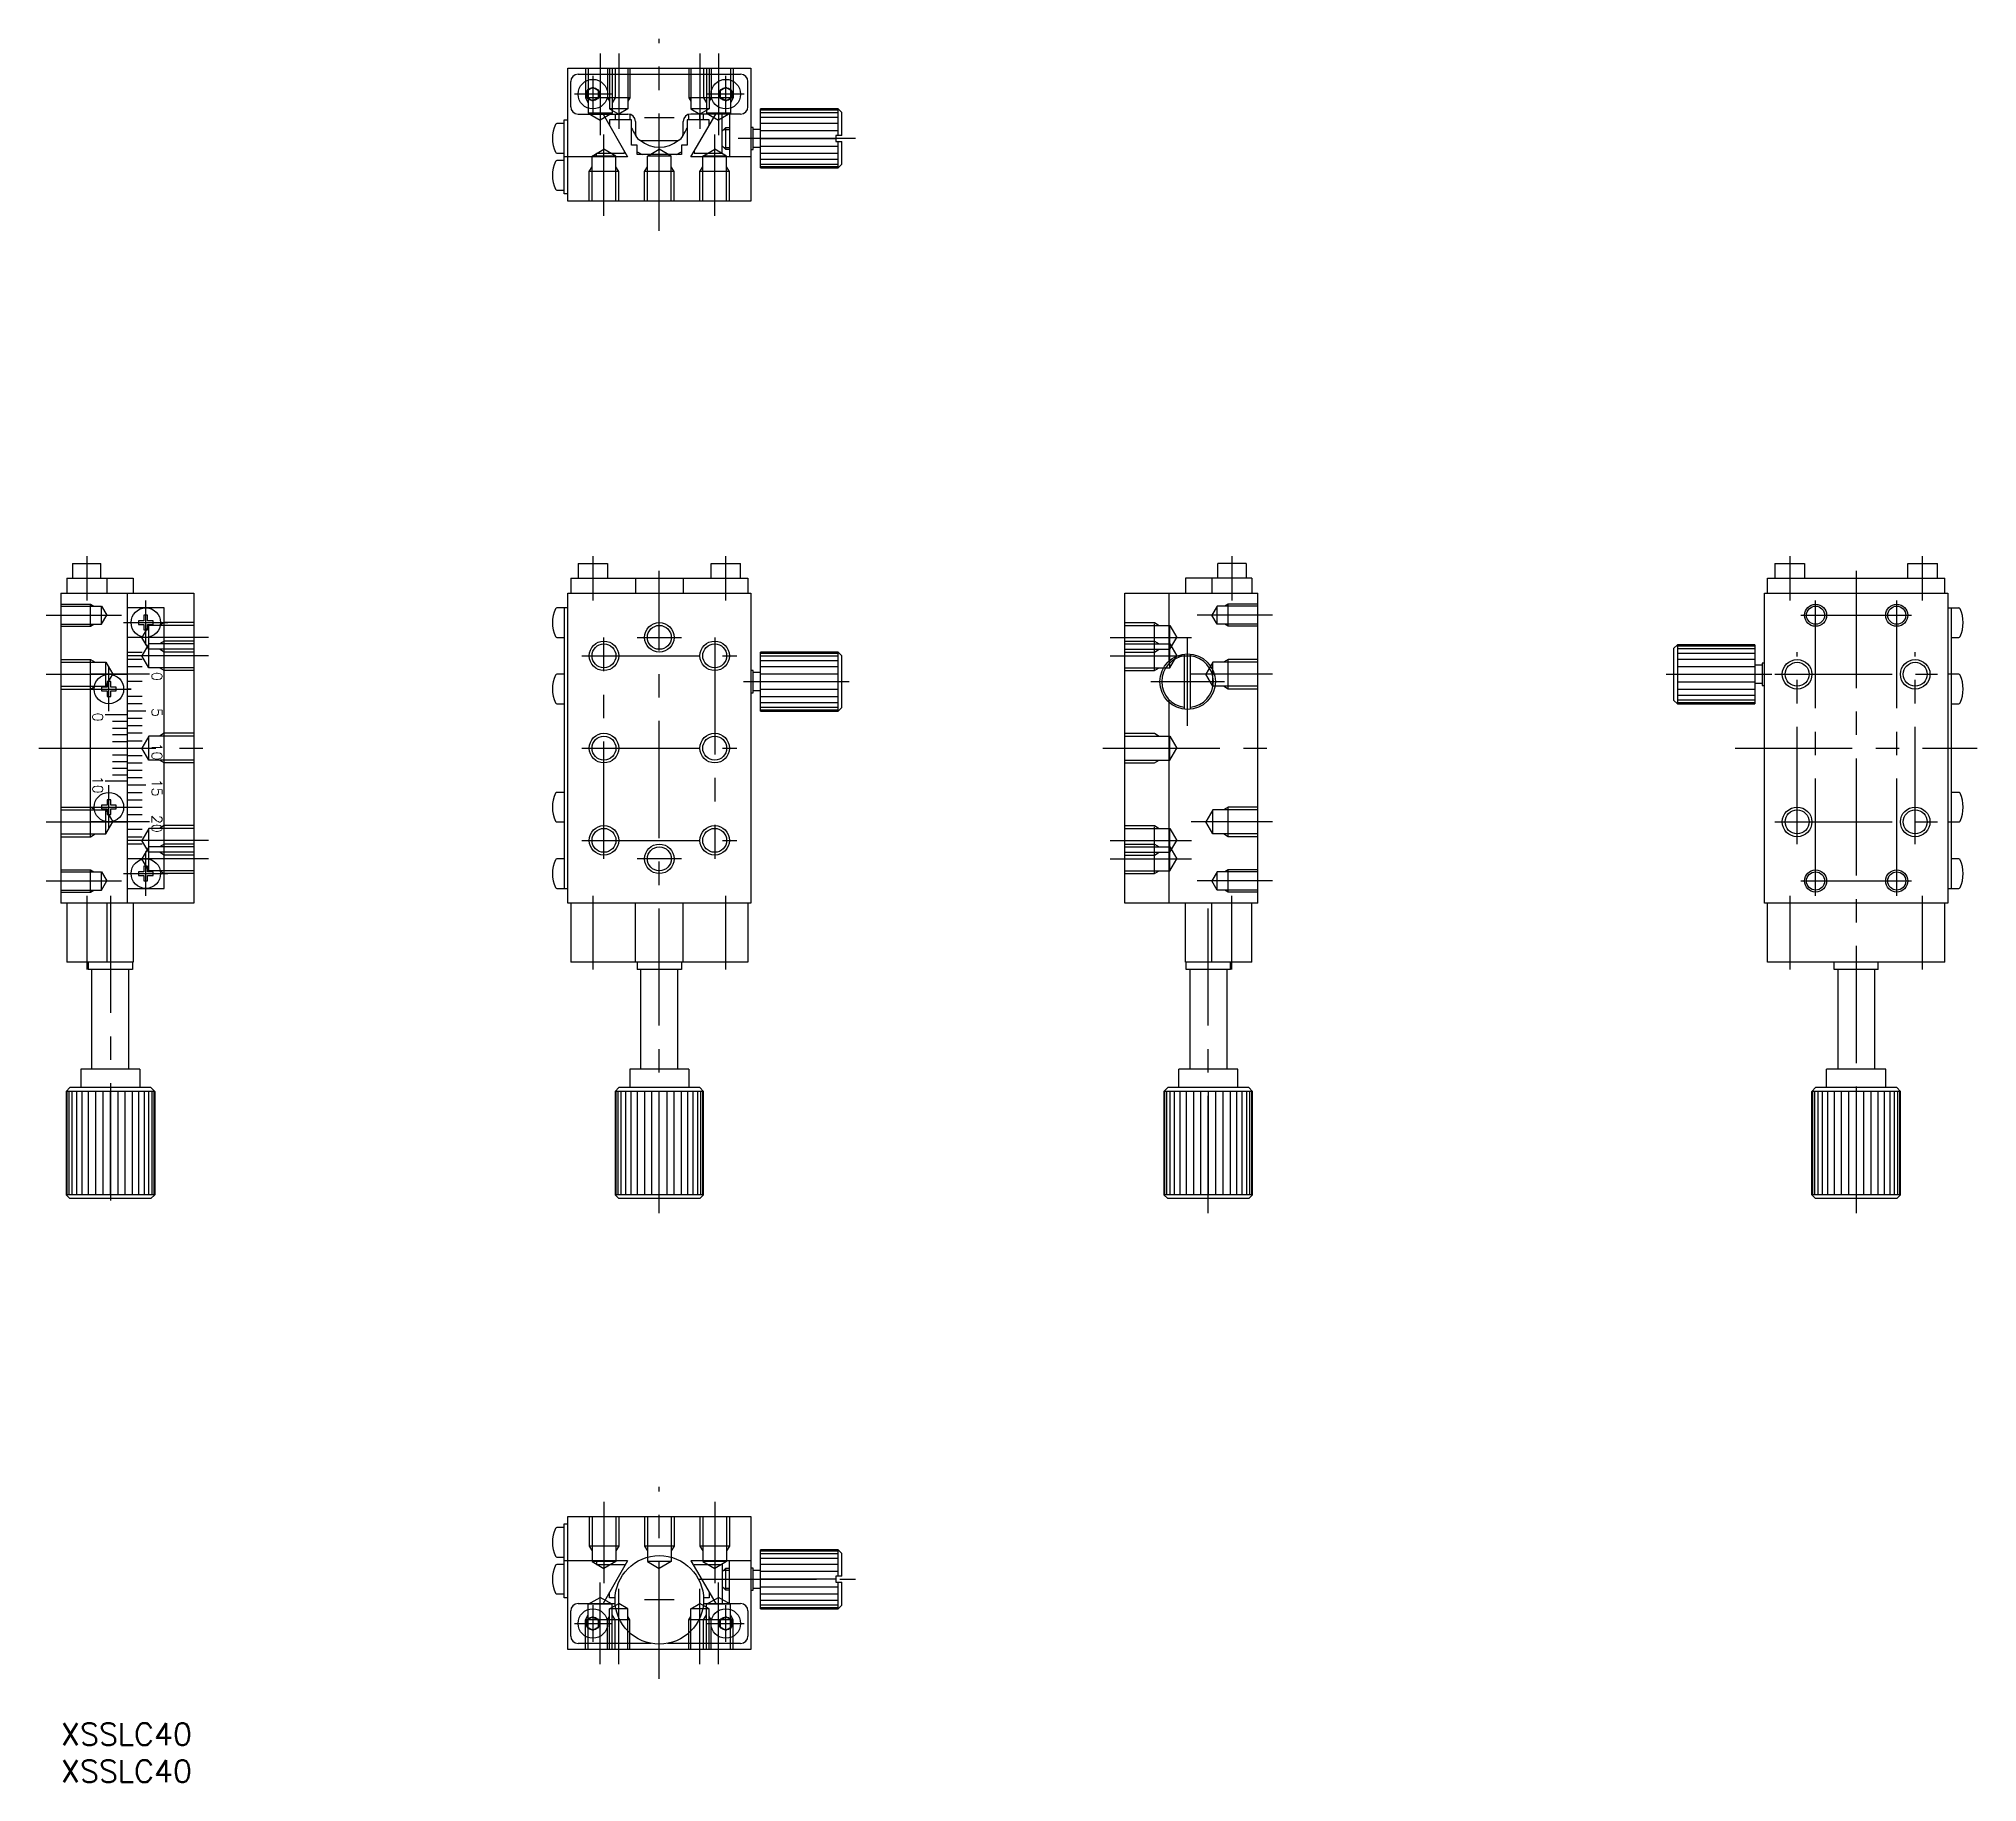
# Model space of a CAD drawing. Extents: x -3 to 260, y -8 to 228.
import ezdxf

# ---------------------------------------------------------------- set-up
doc = ezdxf.new("R2010")
doc.units = 0
doc.header["$LTSCALE"] = 0.5
doc.linetypes.add('CENTER', pattern=[50.8, 31.75, -6.35, 6.35, -6.35])
doc.linetypes.add('DASHED', pattern=[19.05, 12.7, -6.35])
for name, color, linetype in [('MSM_CENTER', 1, 'CENTER'), ('MSM_CONTINUOUS', 7, 'CONTINUOUS'), ('MSM_DASHED', 4, 'DASHED'), ('MSM_NARROW', 5, 'CONTINUOUS'), ('MSM_PART_NUMBER', 7, 'CONTINUOUS')]:
    doc.layers.add(name, color=color, linetype=linetype)
doc.styles.get("Standard").update_dxf_attribs({"font": 'txt.shx', "height": 3, "bigfont": 'bigfont.shx'})

# ---------------------------------------------------------------- blocks, each defined once
blk = doc.blocks.new('*U2')
at = {"layer": 'MSM_PART_NUMBER'}
blk.add_text('XSSLC40', height=3, dxfattribs=at).set_placement((0, -3))
blk = doc.blocks.new('*U3')
at = {"layer": 'MSM_PART_NUMBER'}
blk.add_text('XSSLC40', height=3, dxfattribs=at).set_placement((0, -8))

msp = doc.modelspace()

# ---------------------------------------------------------------- linework, layer by layer
at = {"layer": 'MSM_CENTER'}
for p, q in [((73.06, 226.18), (73.06, 215.14)), ((75.56, 226.18), (75.56, 215.97)), ((81.06, 202.18), (81.06, 228.18)), ((86.56, 226.18), (86.56, 215.97)), ((89.06, 226.18), (89.06, 215.14)), ((74.56, 220.68), (69.56, 220.68)), ((72.06, 223.18), (72.06, 218.18)), ((92.54, 220.68), (87.54, 220.68)), ((90.06, 218.18), (90.06, 223.18)), ((83.06, 217.48), (79.06, 217.48)), ((73.56, 204.18), (73.56, 215.21)), ((88.56, 204.18), (88.56, 215.21)), ((107.62, 214.68), (89.1, 214.68)), ((3.5, 158.09), (3.5, 152.09)), ((72.06, 158.09), (72.06, 152.09)), ((90.06, 152.09), (90.06, 158.09)), ((158.62, 158.09), (158.62, 152.09)), ((234.18, 158.09), (234.18, 152.09)), ((252.18, 152.09), (252.18, 158.09)), ((81.06, 69.09), (81.06, 156.09)), ((243.18, 156.09), (243.18, 69.09)), ((-2, 150.09), (8.21, 150.09)), ((11.5, 146.09), (11.5, 152.09)), ((164.12, 150.09), (153.91, 150.09)), ((235.68, 150.09), (250.68, 150.09)), ((237.68, 112.09), (237.68, 152.09)), ((248.68, 112.09), (248.68, 152.09)), ((8.5, 149.09), (14.5, 149.09)), ((20, 147.09), (8.96, 147.09)), ((73.56, 117.09), (73.56, 147.09)), ((78.06, 147.09), (84.06, 147.09)), ((88.56, 147.09), (88.56, 117.09)), ((142.12, 147.09), (153.16, 147.09)), ((152.62, 135.09), (152.62, 147.09)), ((20, 144.59), (8.96, 144.59)), ((70.56, 144.59), (91.56, 144.59)), ((142.12, 144.59), (153.16, 144.59)), ((235.18, 119.09), (235.18, 145.09)), ((251.18, 119.09), (251.18, 145.09)), ((-2, 142.09), (9.04, 142.09)), ((6.5, 137.09), (6.5, 143.09)), ((164.12, 142.09), (153.08, 142.09)), ((217.46, 142.09), (231.78, 142.09)), ((232.18, 142.09), (254.18, 142.09)), ((3.5, 140.09), (9.5, 140.09)), ((92.46, 141.09), (106.78, 141.09)), ((147.62, 141.09), (157.62, 141.09)), ((-3, 132.09), (21, 132.09)), ((70.56, 132.09), (91.56, 132.09)), ((141.12, 132.09), (166.12, 132.09)), ((226.78, 132.09), (259.58, 132.09)), ((6.5, 121.09), (6.5, 127.09)), ((3.5, 124.09), (9.5, 124.09)), ((-2, 122.09), (9.04, 122.09)), ((164.12, 122.09), (153.08, 122.09)), ((232.18, 122.09), (254.18, 122.09)), ((20, 119.59), (8.96, 119.59)), ((70.56, 119.59), (91.56, 119.59)), ((142.12, 119.59), (153.16, 119.59)), ((20, 117.09), (8.96, 117.09)), ((11.5, 112.09), (11.5, 118.09)), ((84.06, 117.09), (78.06, 117.09)), ((142.12, 117.09), (153.16, 117.09)), ((-2, 114.09), (8.21, 114.09)), ((8.5, 115.09), (14.5, 115.09)), ((164.12, 114.09), (153.91, 114.09)), ((235.68, 114.09), (250.68, 114.09)), ((3.5, 112.09), (3.5, 102.09)), ((6.7, 112.09), (6.7, 69.09)), ((72.06, 112.09), (72.06, 102.09)), ((90.06, 102.09), (90.06, 112.09)), ((155.42, 69.09), (155.42, 112.09)), ((158.62, 102.09), (158.62, 112.09)), ((234.18, 112.09), (234.18, 102.09)), ((252.18, 102.09), (252.18, 112.09)), ((81.06, 6), (81.06, 32)), ((73.56, 30), (73.56, 18.96)), ((88.56, 30), (88.56, 18.96)), ((73.06, 8), (73.06, 19.04)), ((86.46, 19.5), (107.62, 19.5)), ((89.06, 8), (89.06, 19.04)), ((72.06, 16), (72.06, 11)), ((75.56, 8), (75.56, 18.21)), ((83.06, 16.7), (79.06, 16.7)), ((86.56, 8), (86.56, 18.21)), ((90.06, 11), (90.06, 16)), ((69.56, 13.5), (74.56, 13.5)), ((87.56, 13.5), (92.56, 13.5))]:
    msp.add_line(p, q, dxfattribs=at)
at = {"layer": 'MSM_CONTINUOUS'}
for p, q in [((68.66, 206.18), (68.66, 224.18)), ((68.66, 224.18), (93.46, 224.18)), ((70.06, 223.38), (92.06, 223.38)), ((93.46, 224.18), (93.46, 206.18)), ((69.06, 218.98), (69.06, 222.38)), ((72.06, 221.58), (71.28, 221.13)), ((71.28, 221.13), (71.28, 220.23)), ((72.84, 221.13), (72.06, 221.58)), ((72.84, 220.23), (72.84, 221.13)), ((90.06, 221.58), (89.28, 221.13)), ((89.28, 221.13), (89.28, 220.23)), ((90.84, 221.13), (90.06, 221.58)), ((90.84, 220.23), (90.84, 221.13)), ((93.06, 218.98), (93.06, 222.38)), ((70.06, 217.98), (76.81, 217.98)), ((71.28, 220.23), (72.06, 219.78)), ((72.84, 220.23), (72.06, 219.78)), ((73.43, 217.98), (76.77, 212.18)), ((92.06, 217.98), (85.31, 217.98)), ((85.35, 212.18), (88.7, 217.98)), ((90.06, 219.78), (89.28, 220.23)), ((89.56, 212.68), (89.56, 217.98)), ((90.06, 219.78), (90.84, 220.23)), ((90.56, 217.98), (90.56, 212.18)), ((105.28, 218.68), (94.78, 218.68)), ((94.78, 210.68), (94.78, 218.68)), ((105.28, 218.68), (105.78, 218.18)), ((105.28, 215.08), (105.28, 218.68)), ((105.78, 215.08), (105.78, 218.18)), ((68.16, 216.68), (67.17, 216.68)), ((68.16, 207.18), (68.16, 217.18)), ((68.16, 217.18), (68.66, 217.18)), ((77.31, 217.18), (74.31, 217.18)), ((74.31, 217.18), (74.31, 216.45)), ((77.31, 213.78), (77.31, 217.18)), ((77.81, 216.98), (77.81, 215.38)), ((84.31, 215.38), (84.31, 216.98)), ((87.81, 217.18), (84.81, 217.18)), ((84.81, 217.18), (84.81, 213.78)), ((87.81, 216.45), (87.81, 217.18)), ((89.56, 215.68), (90.06, 216.18)), ((90.06, 216.18), (90.56, 216.18)), ((90.06, 213.18), (90.06, 216.18)), ((93.78, 216.18), (93.46, 216.18)), ((93.78, 213.18), (93.78, 216.18)), ((94.78, 215.9), (93.78, 215.9)), ((76.35, 212.68), (76.35, 212.91)), ((78.06, 213.78), (77.31, 213.78)), ((78.06, 212.48), (78.06, 213.78)), ((78.81, 214.38), (83.31, 214.38)), ((84.06, 213.78), (84.06, 212.48)), ((84.81, 213.78), (84.06, 213.78)), ((85.77, 212.91), (85.77, 212.68)), ((90.06, 213.18), (89.56, 213.68)), ((90.56, 213.18), (90.06, 213.18)), ((93.46, 213.18), (93.78, 213.18)), ((94.78, 213.45), (93.78, 213.45)), ((104.98, 215.08), (104.98, 214.28)), ((105.78, 215.08), (104.98, 215.08)), ((104.98, 214.28), (105.78, 214.28)), ((105.28, 210.68), (105.28, 214.28)), ((105.78, 211.18), (105.78, 214.28)), ((67.17, 212.68), (68.16, 212.68)), ((68.16, 211.68), (67.17, 211.68)), ((76.77, 212.18), (68.16, 212.18)), ((72.56, 212.68), (76.35, 212.68)), ((72.56, 212.18), (72.56, 212.68)), ((84.06, 212.48), (78.06, 212.48)), ((93.46, 212.18), (85.35, 212.18)), ((85.77, 212.68), (89.56, 212.68)), ((94.78, 210.68), (105.28, 210.68)), ((105.78, 211.18), (105.28, 210.68)), ((67.17, 207.68), (68.16, 207.68)), ((68.66, 207.18), (68.16, 207.18)), ((93.46, 206.18), (68.66, 206.18)), ((0.8, 155.09), (9.8, 155.09)), ((0.8, 155.09), (0.8, 153.09)), ((1.59, 157.09), (5.41, 157.09)), ((1.59, 157.09), (1.59, 155.09)), ((5.41, 155.09), (5.41, 157.09)), ((6.2, 155.09), (6.2, 153.09)), ((9.8, 155.09), (9.8, 153.09)), ((69.06, 155.09), (69.06, 153.09)), ((69.06, 155.09), (93.06, 155.09)), ((70.06, 157.09), (74.06, 157.09)), ((70.06, 157.09), (70.06, 155.09)), ((74.06, 157.09), (74.06, 155.09)), ((77.81, 155.09), (77.81, 153.09)), ((84.31, 155.09), (84.31, 153.09)), ((88.06, 155.09), (88.06, 157.09)), ((88.06, 157.09), (92.06, 157.09)), ((92.06, 155.09), (92.06, 157.09)), ((93.06, 155.09), (93.06, 153.09)), ((152.32, 155.09), (152.32, 153.09)), ((161.32, 155.09), (152.32, 155.09)), ((155.92, 155.09), (155.92, 153.09)), ((160.53, 157.09), (156.71, 157.09)), ((156.71, 155.09), (156.71, 157.09)), ((160.53, 157.09), (160.53, 155.09)), ((161.32, 155.09), (161.32, 153.09)), ((231.18, 153.09), (231.18, 155.09)), ((231.18, 155.09), (255.18, 155.09)), ((232.18, 157.09), (236.18, 157.09)), ((232.18, 157.09), (232.18, 155.09)), ((236.18, 157.09), (236.18, 155.09)), ((250.18, 155.09), (250.18, 157.09)), ((250.18, 157.09), (254.18, 157.09)), ((254.18, 155.09), (254.18, 157.09)), ((255.18, 153.09), (255.18, 155.09)), ((0, 153.09), (0, 111.09)), ((0, 153.09), (18, 153.09)), ((9, 111.09), (9, 153.09)), ((18, 153.09), (18, 111.09)), ((68.66, 111.09), (68.66, 153.09)), ((68.66, 153.09), (93.46, 153.09)), ((93.46, 153.09), (93.46, 111.09)), ((144.12, 111.09), (144.12, 153.09)), ((144.12, 153.09), (162.12, 153.09)), ((150.12, 143.9), (150.12, 153.09)), ((162.12, 111.09), (162.12, 153.09)), ((230.78, 111.09), (230.78, 153.09)), ((230.78, 153.09), (255.58, 153.09)), ((255.58, 153.09), (255.58, 111.09)), ((14, 151.09), (9, 151.09)), ((11.75, 150.09), (11.25, 150.09)), ((11.25, 150.09), (11.25, 149.34)), ((11.75, 149.34), (11.75, 150.09)), ((14, 113.09), (14, 151.09)), ((68.66, 151.09), (67.17, 151.09)), ((68.16, 151.09), (68.16, 113.09)), ((255.58, 151.09), (257.07, 151.09)), ((256.08, 113.09), (256.08, 151.09)), ((11.25, 149.34), (10.5, 149.34)), ((10.5, 149.34), (10.5, 148.84)), ((10.5, 148.84), (11.25, 148.84)), ((11.25, 148.84), (11.25, 148.09)), ((11.25, 148.09), (11.75, 148.09)), ((12.5, 149.34), (11.75, 149.34)), ((11.75, 148.09), (11.75, 148.84)), ((11.75, 148.84), (12.5, 148.84)), ((12.5, 148.84), (12.5, 149.34)), ((67.17, 147.09), (68.16, 147.09)), ((256.08, 147.09), (257.07, 147.09)), ((9, 145.09), (11, 145.09)), ((94.78, 137.09), (94.78, 145.09)), ((105.28, 145.09), (94.78, 145.09)), ((105.28, 137.09), (105.28, 145.09)), ((105.28, 145.09), (105.78, 144.59)), ((105.78, 137.59), (105.78, 144.59)), ((152.22, 137.35), (152.22, 144.83)), ((153.02, 137.35), (153.02, 144.83)), ((218.46, 145.59), (218.96, 146.09)), ((218.46, 145.59), (218.46, 138.59)), ((229.46, 146.09), (218.96, 146.09)), ((218.96, 146.09), (218.96, 138.09)), ((229.46, 146.09), (229.46, 138.09)), ((4, 122.09), (4, 142.09)), ((12, 142.09), (4, 142.09)), ((11, 144.09), (9, 144.09)), ((11, 143.09), (9, 143.09)), ((68.16, 142.09), (67.17, 142.09)), ((93.78, 142.59), (93.46, 142.59)), ((93.78, 139.59), (93.78, 142.59)), ((94.78, 142.31), (93.78, 142.31)), ((230.46, 143.31), (229.46, 143.31)), ((230.78, 143.59), (230.46, 143.59)), ((230.46, 143.59), (230.46, 140.59)), ((257.07, 142.09), (255.58, 142.09)), ((5.5, 140.34), (5.5, 139.84)), ((6.25, 140.34), (5.5, 140.34)), ((5.5, 139.84), (6.25, 139.84)), ((6.25, 141.09), (6.25, 140.34)), ((6.75, 141.09), (6.25, 141.09)), ((6.25, 139.84), (6.25, 139.09)), ((6.75, 140.34), (6.75, 141.09)), ((7.5, 140.34), (6.75, 140.34)), ((6.75, 139.84), (7.5, 139.84)), ((6.75, 139.09), (6.75, 139.84)), ((7.5, 139.84), (7.5, 140.34)), ((11, 141.09), (9, 141.09)), ((9.5, 140.09), (9, 140.09)), ((93.46, 139.59), (93.78, 139.59)), ((94.78, 139.86), (93.78, 139.86)), ((230.46, 140.86), (229.46, 140.86)), ((230.46, 140.59), (230.78, 140.59)), ((9, 136.59), (6, 136.59)), ((6.25, 139.09), (6.75, 139.09)), ((11, 139.09), (9, 139.09)), ((11, 138.09), (9, 138.09)), ((11.5, 137.09), (9, 137.09)), ((67.17, 138.09), (68.16, 138.09)), ((94.78, 137.09), (105.28, 137.09)), ((105.78, 137.59), (105.28, 137.09)), ((150.12, 111.09), (150.12, 138.64)), ((218.96, 138.09), (218.46, 138.59)), ((218.96, 138.09), (229.46, 138.09)), ((256.08, 138.09), (257.07, 138.09)), ((9, 135.69), (7, 135.69)), ((7, 134.79), (9, 134.79)), ((11, 136.09), (9, 136.09)), ((11, 135.09), (9, 135.09)), ((11, 134.09), (9, 134.09)), ((6.5, 132.09), (12, 132.09)), ((9, 133.89), (7, 133.89)), ((7, 132.99), (9, 132.99)), ((9, 133.09), (11, 133.09)), ((7, 131.19), (9, 131.19)), ((7, 130.29), (9, 130.29)), ((7, 129.39), (9, 129.39)), ((9, 131.09), (11, 131.09)), ((9, 130.09), (11, 130.09)), ((9, 129.09), (11, 129.09)), ((9, 127.59), (6, 127.59)), ((7, 128.49), (9, 128.49)), ((9, 128.09), (11, 128.09)), ((11.5, 127.09), (9, 127.09)), ((9, 126.09), (11, 126.09)), ((68.16, 126.09), (67.17, 126.09)), ((257.07, 126.09), (256.08, 126.09)), ((5.5, 124.34), (5.5, 123.84)), ((6.25, 124.34), (5.5, 124.34)), ((5.5, 123.84), (6.25, 123.84)), ((6.75, 125.09), (6.25, 125.09)), ((6.25, 125.09), (6.25, 124.34)), ((6.25, 123.84), (6.25, 123.09)), ((6.75, 124.34), (6.75, 125.09)), ((7.5, 124.34), (6.75, 124.34)), ((6.75, 123.84), (7.5, 123.84)), ((6.75, 123.09), (6.75, 123.84)), ((7.5, 123.84), (7.5, 124.34)), ((9, 125.09), (11, 125.09)), ((9, 124.09), (11, 124.09)), ((12, 122.09), (4, 122.09)), ((6.25, 123.09), (6.75, 123.09)), ((9, 123.09), (11, 123.09)), ((9, 121.09), (11, 121.09)), ((67.17, 122.09), (68.16, 122.09)), ((255.58, 122.09), (257.07, 122.09)), ((9, 120.09), (11, 120.09)), ((11, 119.09), (9, 119.09)), ((11.75, 116.09), (11.25, 116.09)), ((11.25, 116.09), (11.25, 115.34)), ((11.75, 115.34), (11.75, 116.09)), ((68.16, 117.09), (67.17, 117.09)), ((257.07, 117.09), (256.08, 117.09)), ((9, 113.09), (14, 113.09)), ((10.5, 115.34), (10.5, 114.84)), ((11.25, 115.34), (10.5, 115.34)), ((10.5, 114.84), (11.25, 114.84)), ((11.25, 114.84), (11.25, 114.09)), ((11.25, 114.09), (11.75, 114.09)), ((12.5, 115.34), (11.75, 115.34)), ((11.75, 114.84), (12.5, 114.84)), ((11.75, 114.09), (11.75, 114.84)), ((12.5, 114.84), (12.5, 115.34)), ((67.17, 113.09), (68.66, 113.09)), ((255.58, 113.09), (257.07, 113.09)), ((18, 111.09), (0, 111.09)), ((0.8, 111.09), (0.8, 103.09)), ((6.2, 111.09), (6.2, 103.09)), ((9.8, 111.09), (9.8, 103.09)), ((93.46, 111.09), (68.66, 111.09)), ((69.06, 111.09), (69.06, 103.09)), ((77.81, 103.09), (77.81, 111.09)), ((84.31, 103.09), (84.31, 111.09)), ((93.06, 111.09), (93.06, 103.09)), ((162.12, 111.09), (144.12, 111.09)), ((152.32, 103.09), (152.32, 111.09)), ((155.92, 103.09), (155.92, 111.09)), ((161.32, 103.09), (161.32, 111.09)), ((255.58, 111.09), (230.78, 111.09)), ((231.18, 103.09), (231.18, 111.09)), ((255.18, 103.09), (255.18, 111.09)), ((9.8, 103.09), (0.8, 103.09)), ((3.7, 103.09), (3.7, 102.09)), ((9.7, 103.09), (9.7, 102.09)), ((93.06, 103.09), (69.06, 103.09)), ((78.06, 103.09), (78.06, 102.09)), ((84.06, 103.09), (84.06, 102.09)), ((161.32, 103.09), (152.32, 103.09)), ((152.42, 102.09), (152.42, 103.09)), ((158.42, 102.09), (158.42, 103.09)), ((255.18, 103.09), (231.18, 103.09)), ((240.18, 102.09), (240.18, 103.09)), ((246.18, 102.09), (246.18, 103.09)), ((9.7, 102.09), (3.7, 102.09)), ((4.2, 88.59), (4.2, 102.09)), ((9.2, 88.59), (9.2, 102.09)), ((84.06, 102.09), (78.06, 102.09)), ((78.56, 88.59), (78.56, 102.09)), ((83.56, 88.59), (83.56, 102.09)), ((158.42, 102.09), (152.42, 102.09)), ((152.92, 102.09), (152.92, 88.59)), ((157.92, 102.09), (157.92, 88.59)), ((246.18, 102.09), (240.18, 102.09)), ((240.68, 102.09), (240.68, 88.59)), ((245.68, 102.09), (245.68, 88.59)), ((10.7, 88.59), (2.7, 88.59)), ((2.7, 88.59), (2.7, 86.09)), ((10.7, 88.59), (10.7, 86.09)), ((85.06, 88.59), (77.06, 88.59)), ((77.06, 88.59), (77.06, 86.09)), ((85.06, 88.59), (85.06, 86.09)), ((159.42, 88.59), (151.42, 88.59)), ((151.42, 86.09), (151.42, 88.59)), ((159.42, 86.09), (159.42, 88.59)), ((239.18, 86.09), (239.18, 88.59)), ((247.18, 88.59), (239.18, 88.59)), ((247.18, 86.09), (247.18, 88.59)), ((0.7, 85.59), (1.2, 86.09)), ((0.7, 85.59), (0.7, 71.59)), ((12.7, 85.59), (0.7, 85.59)), ((12.2, 86.09), (1.2, 86.09)), ((12.2, 86.09), (12.7, 85.59)), ((12.7, 85.59), (12.7, 71.59)), ((75.06, 85.59), (75.56, 86.09)), ((87.06, 85.59), (75.06, 85.59)), ((75.06, 85.59), (75.06, 71.59)), ((86.56, 86.09), (75.56, 86.09)), ((86.56, 86.09), (87.06, 85.59)), ((87.06, 71.59), (87.06, 85.59)), ((149.42, 85.59), (149.92, 86.09)), ((161.42, 85.59), (149.42, 85.59)), ((149.42, 85.59), (149.42, 71.59)), ((160.92, 86.09), (149.92, 86.09)), ((160.92, 86.09), (161.42, 85.59)), ((161.42, 71.59), (161.42, 85.59)), ((237.18, 85.59), (237.68, 86.09)), ((249.18, 85.59), (237.18, 85.59)), ((237.18, 71.59), (237.18, 85.59)), ((248.68, 86.09), (237.68, 86.09)), ((248.68, 86.09), (249.18, 85.59)), ((249.18, 71.59), (249.18, 85.59)), ((12.7, 71.59), (0.7, 71.59)), ((1.2, 71.09), (0.7, 71.59)), ((12.2, 71.09), (1.2, 71.09)), ((12.2, 71.09), (12.7, 71.59)), ((75.56, 71.09), (75.06, 71.59)), ((87.06, 71.59), (75.06, 71.59)), ((86.56, 71.09), (75.56, 71.09)), ((86.56, 71.09), (87.06, 71.59)), ((149.42, 71.59), (149.92, 71.09)), ((161.42, 71.59), (149.42, 71.59)), ((160.92, 71.09), (149.92, 71.09)), ((161.42, 71.59), (160.92, 71.09)), ((249.18, 71.59), (237.18, 71.59)), ((237.18, 71.59), (237.68, 71.09)), ((248.68, 71.09), (237.68, 71.09)), ((249.18, 71.59), (248.68, 71.09)), ((68.16, 26.5), (67.17, 26.5)), ((68.16, 27), (68.66, 27)), ((68.16, 17), (68.16, 27)), ((68.66, 28), (93.46, 28)), ((68.66, 10), (68.66, 28)), ((93.46, 28), (93.46, 10)), ((67.17, 22.5), (68.16, 22.5)), ((68.16, 21.5), (67.17, 21.5)), ((76.77, 22), (68.16, 22)), ((72.56, 22), (72.56, 21.5)), ((72.56, 21.5), (76.35, 21.5)), ((76.77, 22), (73.43, 16.2)), ((76.35, 21.5), (76.35, 21.27)), ((85.35, 22), (88.7, 16.2)), ((93.46, 22), (85.35, 22)), ((85.77, 21.5), (89.56, 21.5)), ((85.77, 21.27), (85.77, 21.5)), ((89.56, 21.5), (89.56, 16.2)), ((90.56, 16.2), (90.56, 22)), ((105.28, 23.5), (94.78, 23.5)), ((94.78, 15.5), (94.78, 23.5)), ((105.28, 19.9), (105.28, 23.5)), ((105.28, 23.5), (105.78, 23)), ((105.78, 19.9), (105.78, 23)), ((89.56, 20.5), (90.06, 21)), ((90.06, 18), (89.56, 18.5)), ((90.06, 18), (90.06, 21)), ((90.06, 21), (90.56, 21)), ((93.78, 21), (93.46, 21)), ((93.78, 18), (93.78, 21)), ((93.78, 20.73), (94.78, 20.73)), ((104.98, 19.9), (104.98, 19.1)), ((105.78, 19.9), (104.98, 19.9)), ((104.98, 19.1), (105.78, 19.1)), ((105.28, 15.5), (105.28, 19.1)), ((105.78, 16), (105.78, 19.1)), ((67.17, 17.5), (68.16, 17.5)), ((68.66, 17), (68.16, 17)), ((70.06, 16.2), (75.08, 16.2)), ((74.31, 17), (74.31, 17.73)), ((75.07, 17), (74.31, 17)), ((87.04, 16.2), (92.06, 16.2)), ((87.81, 17), (87.05, 17)), ((87.81, 17.73), (87.81, 17)), ((90.56, 18), (90.06, 18)), ((93.46, 18), (93.78, 18)), ((93.78, 18.28), (94.78, 18.28)), ((105.78, 16), (105.28, 15.5)), ((69.06, 11.8), (69.06, 15.2)), ((72.06, 14.4), (71.28, 13.95)), ((71.28, 13.95), (71.28, 13.05)), ((72.06, 14.4), (72.84, 13.95)), ((72.84, 13.05), (72.84, 13.95)), ((89.28, 13.95), (90.06, 14.4)), ((89.28, 13.95), (89.28, 13.05)), ((90.84, 13.95), (90.06, 14.4)), ((90.84, 13.05), (90.84, 13.95)), ((93.06, 15.2), (93.06, 11.8)), ((94.78, 15.5), (105.28, 15.5)), ((79.97, 10.8), (70.06, 10.8)), ((71.28, 13.05), (72.06, 12.6)), ((72.06, 12.6), (72.84, 13.05)), ((92.06, 10.8), (82.15, 10.8)), ((89.28, 13.05), (90.06, 12.6)), ((90.06, 12.6), (90.84, 13.05)), ((93.46, 10), (68.66, 10))]:
    msp.add_line(p, q, dxfattribs=at)
for centre, radius in [((72.06, 220.68), 2), ((72.06, 220.68), 0.9), ((90.06, 220.68), 2), ((90.06, 220.68), 0.9), ((11.5, 149.09), 2), ((237.68, 150.09), 1.23), ((248.68, 150.09), 1.23), ((81.06, 147.09), 1.62), ((73.56, 144.59), 1.62), ((88.56, 144.59), 1.62), ((152.62, 141.09), 3.76), ((6.5, 140.09), 2), ((235.18, 142.09), 1.62), ((251.18, 142.09), 1.62), ((73.56, 132.09), 1.62), ((88.56, 132.09), 1.62), ((6.5, 124.09), 2), ((235.18, 122.09), 1.62), ((251.18, 122.09), 1.62), ((73.56, 119.59), 1.62), ((88.56, 119.59), 1.62), ((81.06, 117.09), 1.62), ((11.5, 115.09), 2), ((237.68, 114.09), 1.23), ((248.68, 114.09), 1.23), ((81.06, 16.7), 6), ((72.06, 13.5), 2), ((72.06, 13.5), 0.9), ((90.06, 13.5), 2), ((90.06, 13.5), 0.9)]:
    msp.add_circle(centre, radius, dxfattribs=at)
for centre, radius, start, end in [((70.06, 222.38), 1, 90, 180), ((92.06, 222.38), 1, 0, 90), ((70.06, 218.98), 1, 180, 270), ((81.06, 217.48), 6, 175.2198, 182.866), ((81.06, 217.48), 5.5, 174.7841, 183.1268), ((76.81, 216.98), 1, 360, 90), ((85.31, 216.98), 1, 90, 180), ((81.06, 217.48), 5.5, 356.8732, 5.2159), ((81.06, 217.48), 6, 357.134, 4.7802), ((92.06, 218.98), 1, 270, 0), ((70.92, 214.68), 4.35, 154.3284, 205.6716), ((67.17, 216.48), 0.2, 90, 154.3284), ((81.06, 217.48), 4, 173.3824, 184.3012), ((81.06, 217.48), 4, 200.3641, 216.7092), ((78.81, 215.38), 1, 180, 270), ((83.31, 215.38), 1, 270, 0), ((81.06, 217.48), 4, 323.2908, 339.6359), ((81.06, 217.48), 4, 355.6988, 6.6176), ((67.17, 212.88), 0.2, 205.6716, 270), ((81.06, 217.48), 5.5, 236.9443, 245.38), ((81.06, 217.48), 4, 229.3409, 310.6591), ((81.06, 217.48), 5.5, 294.62, 303.0557), ((70.92, 209.68), 4.35, 154.3284, 205.6716), ((67.17, 211.48), 0.2, 90, 154.3284), ((67.17, 207.88), 0.2, 205.6716, 270), ((70.92, 149.09), 4.35, 154.3284, 205.6716), ((67.17, 150.89), 0.2, 90, 154.3284), ((257.07, 150.89), 0.2, 25.6716, 90), ((253.33, 149.09), 4.35, 334.3284, 25.6716), ((67.17, 147.29), 0.2, 205.6716, 270), ((257.07, 147.29), 0.2, 270, 334.3284), ((152.62, 141.09), 3.5, 96.5624, 263.4376), ((152.62, 141.09), 3.5, 276.5624, 83.4376), ((70.92, 140.09), 4.35, 154.3284, 205.6716), ((67.17, 141.89), 0.2, 90, 154.3284), ((257.07, 141.89), 0.2, 25.6716, 90), ((253.33, 140.09), 4.35, 334.3284, 25.6716), ((67.17, 138.29), 0.2, 205.6716, 270), ((257.07, 138.29), 0.2, 270, 334.3284), ((67.17, 125.89), 0.2, 90, 154.3284), ((257.07, 125.89), 0.2, 25.6716, 90), ((70.92, 124.09), 4.35, 154.3284, 205.6716), ((253.33, 124.09), 4.35, 334.3284, 25.6716), ((67.17, 122.29), 0.2, 205.6716, 270), ((257.07, 122.29), 0.2, 270, 334.3284), ((70.92, 115.09), 4.35, 154.3284, 205.6716), ((67.17, 116.89), 0.2, 90, 154.3284), ((257.07, 116.89), 0.2, 25.6716, 90), ((253.33, 115.09), 4.35, 334.3284, 25.6716), ((67.17, 113.29), 0.2, 205.6716, 270), ((257.07, 113.29), 0.2, 270, 334.3284), ((70.92, 24.5), 4.35, 154.3284, 205.6716), ((67.17, 26.3), 0.2, 90, 154.3284), ((70.92, 19.5), 4.35, 154.3284, 205.6716), ((67.17, 22.7), 0.2, 205.6716, 270), ((67.17, 21.3), 0.2, 90, 154.3284), ((67.17, 17.7), 0.2, 205.6716, 270), ((70.06, 15.2), 1, 90, 180), ((92.06, 15.2), 1, 0, 90), ((70.06, 11.8), 1, 180, 270), ((92.06, 11.8), 1, 270, 0)]:
    msp.add_arc(centre, radius, start, end, dxfattribs=at)
at = {"layer": 'MSM_DASHED'}
for p, q in [((71.06, 224.18), (71.06, 220.18)), ((71.44, 224.18), (71.44, 218.08)), ((74.06, 224.18), (74.06, 220.18)), ((74.33, 224.18), (74.33, 218.68)), ((74.68, 224.18), (74.68, 218.08)), ((75.06, 224.18), (75.06, 220.18)), ((76.79, 224.18), (76.79, 218.68)), ((77.06, 224.18), (77.06, 220.18)), ((85.06, 224.18), (85.06, 220.18)), ((85.33, 224.18), (85.33, 218.68)), ((87.06, 224.18), (87.06, 220.18)), ((87.44, 224.18), (87.44, 218.08)), ((87.79, 224.18), (87.79, 218.68)), ((88.06, 224.18), (88.06, 220.18)), ((90.68, 224.18), (90.68, 218.08)), ((91.06, 224.18), (91.06, 220.18)), ((77.06, 220.18), (71.06, 220.18)), ((71.06, 220.18), (71.44, 219.52)), ((74.68, 218.08), (71.44, 218.08)), ((71.44, 218.08), (73.06, 217.14)), ((74.68, 218.08), (73.06, 217.14)), ((74.06, 220.18), (74.33, 219.71)), ((76.79, 218.68), (74.33, 218.68)), ((74.33, 218.68), (75.56, 217.97)), ((75.06, 220.18), (74.68, 219.52)), ((76.79, 218.68), (75.56, 217.97)), ((77.06, 220.18), (76.79, 219.71)), ((85.06, 220.18), (85.33, 219.71)), ((91.06, 220.18), (85.06, 220.18)), ((87.79, 218.68), (85.33, 218.68)), ((85.33, 218.68), (86.56, 217.97)), ((87.79, 218.68), (86.56, 217.97)), ((87.06, 220.18), (87.44, 219.52)), ((90.68, 218.08), (87.44, 218.08)), ((87.44, 218.08), (89.06, 217.14)), ((88.06, 220.18), (87.79, 219.71)), ((90.68, 218.08), (89.06, 217.14)), ((91.06, 220.18), (90.68, 219.52)), ((71.94, 212.28), (73.56, 213.21)), ((75.18, 212.28), (73.56, 213.21)), ((79.44, 212.28), (81.06, 213.21)), ((82.68, 212.28), (81.06, 213.21)), ((86.94, 212.28), (88.56, 213.21)), ((90.18, 212.28), (88.56, 213.21)), ((71.56, 210.18), (71.94, 210.84)), ((71.56, 206.18), (71.56, 210.18)), ((75.56, 210.18), (71.56, 210.18)), ((71.94, 206.18), (71.94, 212.28)), ((75.18, 212.28), (71.94, 212.28)), ((75.18, 206.18), (75.18, 212.28)), ((75.56, 210.18), (75.18, 210.84)), ((75.56, 206.18), (75.56, 210.18)), ((79.06, 210.18), (79.44, 210.84)), ((79.06, 206.18), (79.06, 210.18)), ((83.06, 210.18), (79.06, 210.18)), ((79.44, 206.18), (79.44, 212.28)), ((82.68, 212.28), (79.44, 212.28)), ((82.68, 206.18), (82.68, 212.28)), ((83.06, 210.18), (82.68, 210.84)), ((83.06, 206.18), (83.06, 210.18)), ((86.56, 210.18), (86.94, 210.84)), ((86.56, 206.18), (86.56, 210.18)), ((90.56, 210.18), (86.56, 210.18)), ((86.94, 206.18), (86.94, 212.28)), ((90.18, 212.28), (86.94, 212.28)), ((90.18, 206.18), (90.18, 212.28)), ((90.56, 210.18), (90.18, 210.84)), ((90.56, 206.18), (90.56, 210.18)), ((0, 151.59), (4, 151.59)), ((0, 151.32), (5.5, 151.32)), ((4, 151.59), (4.47, 151.32)), ((4, 148.59), (4, 151.59)), ((5.5, 148.86), (5.5, 151.32)), ((5.5, 151.32), (6.21, 150.09)), ((5.5, 148.86), (6.21, 150.09)), ((156.62, 151.32), (155.91, 150.09)), ((156.62, 148.86), (155.91, 150.09)), ((162.12, 151.32), (156.62, 151.32)), ((156.62, 148.86), (156.62, 151.32)), ((158.12, 151.59), (157.65, 151.32)), ((162.12, 151.59), (158.12, 151.59)), ((158.12, 148.59), (158.12, 151.59)), ((0, 148.86), (5.5, 148.86)), ((0, 148.59), (4, 148.59)), ((4, 148.59), (4.47, 148.86)), ((11.9, 148.71), (10.96, 147.09)), ((11.9, 145.47), (10.96, 147.09)), ((18, 148.71), (11.9, 148.71)), ((11.9, 142.97), (11.9, 148.71)), ((14, 149.09), (13.34, 148.71)), ((18, 149.09), (14, 149.09)), ((14, 142.59), (14, 149.09)), ((144.12, 149.09), (148.12, 149.09)), ((144.12, 148.71), (150.22, 148.71)), ((148.12, 149.09), (148.78, 148.71)), ((148.12, 142.59), (148.12, 149.09)), ((150.22, 148.71), (151.16, 147.09)), ((150.22, 142.97), (150.22, 148.71)), ((150.22, 145.47), (151.16, 147.09)), ((162.12, 148.86), (156.62, 148.86)), ((158.12, 148.59), (157.65, 148.86)), ((162.12, 148.59), (158.12, 148.59)), ((11.9, 146.21), (10.96, 144.59)), ((11.9, 142.97), (10.96, 144.59)), ((18, 146.21), (11.9, 146.21)), ((18, 145.47), (11.9, 145.47)), ((14, 146.59), (13.34, 146.21)), ((14, 145.09), (13.34, 145.47)), ((18, 146.59), (14, 146.59)), ((18, 145.09), (14, 145.09)), ((144.12, 146.59), (148.12, 146.59)), ((144.12, 146.21), (150.22, 146.21)), ((144.12, 145.47), (150.22, 145.47)), ((144.12, 145.09), (148.12, 145.09)), ((148.12, 146.59), (148.78, 146.21)), ((148.12, 145.09), (148.78, 145.47)), ((150.22, 146.21), (151.16, 144.59)), ((150.22, 142.97), (151.16, 144.59)), ((0, 144.09), (4, 144.09)), ((0, 143.71), (6.1, 143.71)), ((4, 140.09), (4, 144.09)), ((4, 144.09), (4.66, 143.71)), ((6.1, 140.47), (6.1, 143.71)), ((6.1, 143.71), (7.04, 142.09)), ((6.1, 140.47), (7.04, 142.09)), ((18, 142.97), (11.9, 142.97)), ((14, 142.59), (13.34, 142.97)), ((18, 142.59), (14, 142.59)), ((144.12, 142.97), (150.22, 142.97)), ((144.12, 142.59), (148.12, 142.59)), ((148.12, 142.59), (148.78, 142.97)), ((156.02, 143.71), (155.08, 142.09)), ((156.02, 140.47), (155.08, 142.09)), ((162.12, 143.71), (156.02, 143.71)), ((156.02, 140.47), (156.02, 143.71)), ((158.12, 144.09), (157.46, 143.71)), ((162.12, 144.09), (158.12, 144.09)), ((158.12, 140.09), (158.12, 144.09)), ((0, 140.47), (6.1, 140.47)), ((0, 140.09), (4, 140.09)), ((4, 140.09), (4.66, 140.47)), ((162.12, 140.47), (156.02, 140.47)), ((158.12, 140.09), (157.46, 140.47)), ((162.12, 140.09), (158.12, 140.09)), ((14, 134.09), (13.34, 133.71)), ((18, 134.09), (14, 134.09)), ((14, 130.09), (14, 134.09)), ((144.12, 134.09), (148.12, 134.09)), ((148.12, 134.09), (148.78, 133.71)), ((11.9, 133.71), (10.96, 132.09)), ((11.9, 130.47), (10.96, 132.09)), ((18, 133.71), (11.9, 133.71)), ((11.9, 130.47), (11.9, 133.71)), ((144.12, 133.71), (150.22, 133.71)), ((150.22, 130.47), (150.22, 133.71)), ((150.22, 133.71), (151.16, 132.09)), ((150.22, 130.47), (151.16, 132.09)), ((18, 130.47), (11.9, 130.47)), ((14, 130.09), (13.34, 130.47)), ((18, 130.09), (14, 130.09)), ((144.12, 130.47), (150.22, 130.47)), ((144.12, 130.09), (148.12, 130.09)), ((148.12, 130.09), (148.78, 130.47)), ((0, 124.09), (4, 124.09)), ((0, 123.71), (6.1, 123.71)), ((4, 120.09), (4, 124.09)), ((4, 124.09), (4.66, 123.71)), ((6.1, 120.47), (6.1, 123.71)), ((6.1, 123.71), (7.04, 122.09)), ((156.02, 123.71), (155.08, 122.09)), ((162.12, 123.71), (156.02, 123.71)), ((156.02, 120.47), (156.02, 123.71)), ((158.12, 124.09), (157.46, 123.71)), ((162.12, 124.09), (158.12, 124.09)), ((158.12, 120.09), (158.12, 124.09)), ((6.1, 120.47), (7.04, 122.09)), ((11.9, 121.21), (10.96, 119.59)), ((18, 121.21), (11.9, 121.21)), ((11.9, 115.47), (11.9, 121.21)), ((14, 121.59), (13.34, 121.21)), ((18, 121.59), (14, 121.59)), ((14, 115.09), (14, 121.59)), ((144.12, 121.59), (148.12, 121.59)), ((144.12, 121.21), (150.22, 121.21)), ((148.12, 121.59), (148.78, 121.21)), ((148.12, 115.09), (148.12, 121.59)), ((150.22, 121.21), (151.16, 119.59)), ((150.22, 115.47), (150.22, 121.21)), ((156.02, 120.47), (155.08, 122.09)), ((0, 120.47), (6.1, 120.47)), ((0, 120.09), (4, 120.09)), ((4, 120.09), (4.66, 120.47)), ((11.9, 117.97), (10.96, 119.59)), ((11.9, 118.71), (10.96, 117.09)), ((18, 118.71), (11.9, 118.71)), ((14, 119.09), (13.34, 118.71)), ((18, 119.09), (14, 119.09)), ((144.12, 119.09), (148.12, 119.09)), ((144.12, 118.71), (150.22, 118.71)), ((148.12, 119.09), (148.78, 118.71)), ((150.22, 117.97), (151.16, 119.59)), ((150.22, 118.71), (151.16, 117.09)), ((162.12, 120.47), (156.02, 120.47)), ((158.12, 120.09), (157.46, 120.47)), ((162.12, 120.09), (158.12, 120.09)), ((0, 115.59), (4, 115.59)), ((4, 115.59), (4.47, 115.32)), ((4, 112.59), (4, 115.59)), ((11.9, 115.47), (10.96, 117.09)), ((18, 117.97), (11.9, 117.97)), ((14, 117.59), (13.34, 117.97)), ((18, 117.59), (14, 117.59)), ((144.12, 117.97), (150.22, 117.97)), ((144.12, 117.59), (148.12, 117.59)), ((148.12, 117.59), (148.78, 117.97)), ((150.22, 115.47), (151.16, 117.09)), ((158.12, 115.59), (157.65, 115.32)), ((162.12, 115.59), (158.12, 115.59)), ((158.12, 112.59), (158.12, 115.59)), ((0, 115.32), (5.5, 115.32)), ((5.5, 112.86), (5.5, 115.32)), ((5.5, 115.32), (6.21, 114.09)), ((5.5, 112.86), (6.21, 114.09)), ((18, 115.47), (11.9, 115.47)), ((14, 115.09), (13.34, 115.47)), ((18, 115.09), (14, 115.09)), ((144.12, 115.47), (150.22, 115.47)), ((144.12, 115.09), (148.12, 115.09)), ((148.12, 115.09), (148.78, 115.47)), ((156.62, 115.32), (155.91, 114.09)), ((156.62, 112.86), (155.91, 114.09)), ((162.12, 115.32), (156.62, 115.32)), ((156.62, 112.86), (156.62, 115.32)), ((0, 112.86), (5.5, 112.86)), ((0, 112.59), (4, 112.59)), ((4, 112.59), (4.47, 112.86)), ((162.12, 112.86), (156.62, 112.86)), ((158.12, 112.59), (157.65, 112.86)), ((162.12, 112.59), (158.12, 112.59)), ((71.56, 28), (71.56, 24)), ((71.94, 28), (71.94, 21.9)), ((75.18, 28), (75.18, 21.9)), ((75.56, 28), (75.56, 24)), ((79.06, 28), (79.06, 24)), ((79.44, 28), (79.44, 21.9)), ((82.68, 28), (82.68, 21.9)), ((83.06, 28), (83.06, 24)), ((86.56, 28), (86.56, 24)), ((86.94, 28), (86.94, 21.9)), ((90.18, 28), (90.18, 21.9)), ((90.56, 28), (90.56, 24)), ((75.56, 24), (71.56, 24)), ((71.56, 24), (71.94, 23.34)), ((75.56, 24), (75.18, 23.34)), ((83.06, 24), (79.06, 24)), ((79.06, 24), (79.44, 23.34)), ((83.06, 24), (82.68, 23.34)), ((90.56, 24), (86.56, 24)), ((86.56, 24), (86.94, 23.34)), ((90.56, 24), (90.18, 23.34)), ((75.18, 21.9), (71.94, 21.9)), ((71.94, 21.9), (73.56, 20.96)), ((75.18, 21.9), (73.56, 20.96)), ((82.68, 21.9), (79.44, 21.9)), ((79.44, 21.9), (81.06, 20.96)), ((82.68, 21.9), (81.06, 20.96)), ((90.18, 21.9), (86.94, 21.9)), ((86.94, 21.9), (88.56, 20.96)), ((90.18, 21.9), (88.56, 20.96)), ((71.44, 16.1), (73.06, 17.04)), ((71.44, 10), (71.44, 16.1)), ((74.68, 16.1), (71.44, 16.1)), ((74.68, 16.1), (73.06, 17.04)), ((74.33, 15.5), (75.56, 16.21)), ((74.68, 10), (74.68, 16.1)), ((76.79, 15.5), (75.56, 16.21)), ((85.33, 15.5), (86.56, 16.21)), ((87.79, 15.5), (86.56, 16.21)), ((87.44, 16.1), (89.06, 17.04)), ((87.44, 10), (87.44, 16.1)), ((90.68, 16.1), (87.44, 16.1)), ((90.68, 16.1), (89.06, 17.04)), ((90.68, 10), (90.68, 16.1)), ((71.06, 14), (71.44, 14.66)), ((71.06, 10), (71.06, 14)), ((77.06, 14), (71.06, 14)), ((74.06, 14), (74.33, 14.47)), ((74.06, 10), (74.06, 14)), ((74.33, 10), (74.33, 15.5)), ((76.79, 15.5), (74.33, 15.5)), ((75.06, 14), (74.68, 14.66)), ((75.06, 10), (75.06, 14)), ((76.79, 10), (76.79, 15.5)), ((77.06, 14), (76.79, 14.47)), ((77.06, 10), (77.06, 14)), ((85.06, 14), (85.33, 14.47)), ((85.06, 10), (85.06, 14)), ((91.06, 14), (85.06, 14)), ((85.33, 10), (85.33, 15.5)), ((87.79, 15.5), (85.33, 15.5)), ((87.06, 14), (87.44, 14.66)), ((87.06, 10), (87.06, 14)), ((87.79, 10), (87.79, 15.5)), ((88.06, 14), (87.79, 14.47)), ((88.06, 10), (88.06, 14)), ((91.06, 14), (90.68, 14.66)), ((91.06, 10), (91.06, 14))]:
    msp.add_line(p, q, dxfattribs=at)
at = {"layer": 'MSM_NARROW'}
for p, q in [((94.78, 218.54), (105.28, 218.54)), ((105.28, 218.14), (94.78, 218.14)), ((89.79, 215.91), (90.56, 215.91)), ((105.28, 217.51), (94.78, 217.51)), ((105.28, 216.68), (94.78, 216.68)), ((105.28, 215.71), (94.78, 215.71)), ((89.79, 213.45), (90.56, 213.45)), ((94.78, 214.68), (104.98, 214.68)), ((94.78, 213.64), (105.28, 213.64)), ((94.78, 212.68), (105.28, 212.68)), ((94.78, 211.85), (105.28, 211.85)), ((94.78, 211.21), (105.28, 211.21)), ((105.28, 210.82), (94.78, 210.82)), ((94.78, 144.95), (105.28, 144.95)), ((105.28, 144.55), (94.78, 144.55)), ((218.96, 145.95), (229.46, 145.95)), ((229.46, 145.55), (218.96, 145.55)), ((229.46, 144.92), (218.96, 144.92)), ((105.28, 143.92), (94.78, 143.92)), ((105.28, 143.09), (94.78, 143.09)), ((105.28, 142.12), (94.78, 142.12)), ((229.46, 144.09), (218.96, 144.09)), ((229.46, 143.12), (218.96, 143.12)), ((218.96, 142.09), (229.46, 142.09)), ((94.78, 141.09), (105.28, 141.09)), ((94.78, 140.05), (105.28, 140.05)), ((218.96, 141.05), (229.46, 141.05)), ((218.96, 140.09), (229.46, 140.09)), ((218.96, 139.26), (229.46, 139.26)), ((94.78, 139.09), (105.28, 139.09)), ((94.78, 138.26), (105.28, 138.26)), ((94.78, 137.63), (105.28, 137.63)), ((105.28, 137.23), (94.78, 137.23)), ((218.96, 138.63), (229.46, 138.63)), ((229.46, 138.23), (218.96, 138.23)), ((0.79, 85.59), (0.79, 71.59)), ((1.06, 85.59), (1.06, 71.59)), ((1.5, 85.59), (1.5, 71.59)), ((2.1, 85.59), (2.1, 71.59)), ((2.84, 85.59), (2.84, 71.59)), ((3.7, 85.59), (3.7, 71.59)), ((4.68, 85.59), (4.68, 71.59)), ((5.66, 85.59), (5.66, 71.59)), ((6.7, 71.59), (6.7, 85.59)), ((7.74, 71.59), (7.74, 85.59)), ((8.72, 71.59), (8.72, 85.59)), ((9.7, 71.59), (9.7, 85.59)), ((10.56, 71.59), (10.56, 85.59)), ((11.3, 71.59), (11.3, 85.59)), ((11.9, 71.59), (11.9, 85.59)), ((12.34, 71.59), (12.34, 85.59)), ((12.61, 71.59), (12.61, 85.59)), ((75.15, 85.59), (75.15, 71.59)), ((75.42, 85.59), (75.42, 71.59)), ((75.86, 85.59), (75.86, 71.59)), ((76.46, 85.59), (76.46, 71.59)), ((77.2, 85.59), (77.2, 71.59)), ((78.06, 85.59), (78.06, 71.59)), ((79.04, 85.59), (79.04, 71.59)), ((80.02, 85.59), (80.02, 71.59)), ((81.06, 71.59), (81.06, 85.59)), ((82.1, 71.59), (82.1, 85.59)), ((83.08, 71.59), (83.08, 85.59)), ((84.06, 71.59), (84.06, 85.59)), ((84.92, 71.59), (84.92, 85.59)), ((85.66, 71.59), (85.66, 85.59)), ((86.26, 71.59), (86.26, 85.59)), ((86.7, 71.59), (86.7, 85.59)), ((86.97, 71.59), (86.97, 85.59)), ((149.51, 85.59), (149.51, 71.59)), ((149.78, 85.59), (149.78, 71.59)), ((150.22, 85.59), (150.22, 71.59)), ((150.82, 85.59), (150.82, 71.59)), ((151.56, 85.59), (151.56, 71.59)), ((152.42, 85.59), (152.42, 71.59)), ((153.4, 85.59), (153.4, 71.59)), ((154.38, 85.59), (154.38, 71.59)), ((155.42, 85.59), (155.42, 71.59)), ((156.46, 71.59), (156.46, 85.59)), ((157.44, 71.59), (157.44, 85.59)), ((158.42, 71.59), (158.42, 85.59)), ((159.28, 71.59), (159.28, 85.59)), ((160.02, 71.59), (160.02, 85.59)), ((160.62, 71.59), (160.62, 85.59)), ((161.06, 71.59), (161.06, 85.59)), ((161.33, 71.59), (161.33, 85.59)), ((237.27, 85.59), (237.27, 71.59)), ((237.54, 85.59), (237.54, 71.59)), ((237.98, 85.59), (237.98, 71.59)), ((238.58, 85.59), (238.58, 71.59)), ((239.32, 85.59), (239.32, 71.59)), ((240.18, 85.59), (240.18, 71.59)), ((241.16, 85.59), (241.16, 71.59)), ((242.14, 85.59), (242.14, 71.59)), ((243.18, 85.59), (243.18, 71.59)), ((244.22, 71.59), (244.22, 85.59)), ((245.2, 71.59), (245.2, 85.59)), ((246.18, 71.59), (246.18, 85.59)), ((247.04, 71.59), (247.04, 85.59)), ((247.78, 71.59), (247.78, 85.59)), ((248.38, 71.59), (248.38, 85.59)), ((248.82, 71.59), (248.82, 85.59)), ((249.09, 71.59), (249.09, 85.59)), ((94.78, 23.36), (105.28, 23.36)), ((105.28, 22.96), (94.78, 22.96)), ((105.28, 22.33), (94.78, 22.33)), ((105.28, 21.5), (94.78, 21.5)), ((89.79, 20.73), (90.56, 20.73)), ((105.28, 20.54), (94.78, 20.54)), ((104.98, 19.5), (94.78, 19.5)), ((94.78, 18.46), (105.28, 18.46)), ((89.79, 18.27), (90.56, 18.27)), ((94.78, 17.5), (105.28, 17.5)), ((94.78, 16.67), (105.28, 16.67)), ((94.78, 16.04), (105.28, 16.04)), ((105.28, 15.64), (94.78, 15.64))]:
    msp.add_line(p, q, dxfattribs=at)
for centre, radius in [((237.68, 150.09), 1.5), ((248.68, 150.09), 1.5), ((81.06, 147.09), 2), ((73.56, 144.59), 2), ((88.56, 144.59), 2), ((235.18, 142.09), 2), ((251.18, 142.09), 2), ((73.56, 132.09), 2), ((88.56, 132.09), 2), ((235.18, 122.09), 2), ((251.18, 122.09), 2), ((73.56, 119.59), 2), ((88.56, 119.59), 2), ((81.06, 117.09), 2), ((237.68, 114.09), 1.5), ((248.68, 114.09), 1.5)]:
    msp.add_circle(centre, radius, dxfattribs=at)

# ---------------------------------------------------------------- block references
at = {"layer": 'MSM_CONTINUOUS'}
for name in ['*U2', '*U3']:
    msp.add_blockref(name, (0, 0), dxfattribs=at)

# ---------------------------------------------------------------- texts
at = {"layer": 'MSM_PART_NUMBER'}
for s, p in [('0', (12.3, 142.4)), ('0', (4.3, 136.9)), ('5', (12.3, 137.51)), ('10', (12.3, 132.82)), ('10', (4.3, 128.32)), ('15', (12.3, 127.93)), ('20', (12.3, 123.03))]:
    msp.add_text(s, height=1.4, rotation=270, dxfattribs=at).set_placement(p)

doc.saveas('drawing.dxf')
